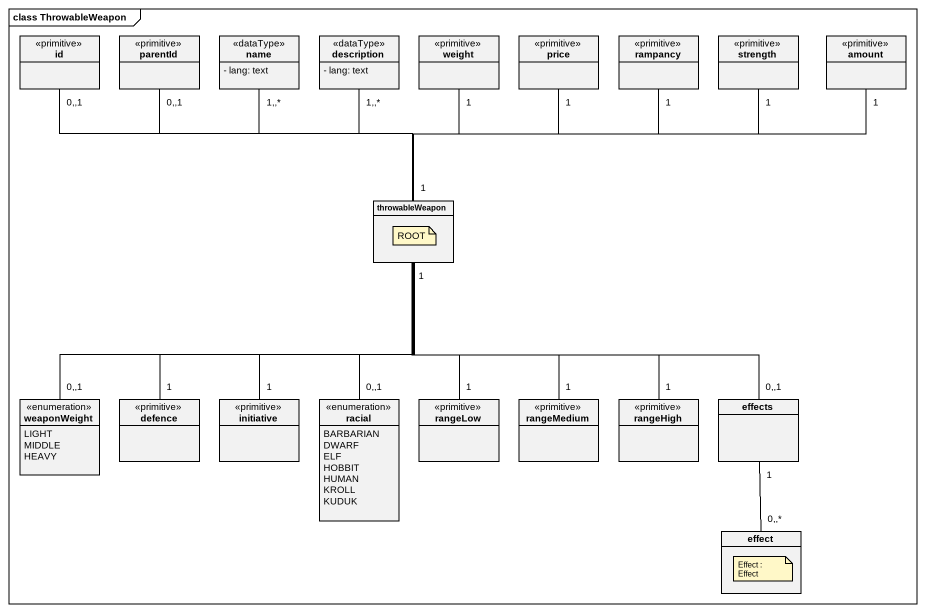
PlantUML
@startuml
mainframe class ThrowableWeapon
hide circle
hide empty members
skinparam classAttributeIconSize 0
class id <<primitive>>
class parentId <<primitive>>
class name <<dataType>> {
  - lang: text
}
class description <<dataType>> {
  - lang: text
}
class weight <<primitive>>
class price <<primitive>>
class rampancy <<primitive>>
class strength <<primitive>>
class amount <<primitive>>
class throwableWeapon
enum weaponWeight {
  LIGHT
  MIDDLE
  HEAVY
}
class defence <<primitive>>
class initiative <<primitive>>
enum racial {
  BARBARIAN
  DWARF
  ELF
  HOBBIT
  HUMAN
  KROLL
  KUDUK
}
class rangeLow <<primitive>>
class rangeMedium <<primitive>>
class rangeHigh <<primitive>>
class effects
class effect
throwableWeapon -left- "0,,1" id
throwableWeapon -up- "0,,1" parentId
throwableWeapon -up- "1,,*" name
throwableWeapon -up- "1,,*" description
throwableWeapon -up- "1" weight
throwableWeapon -up- "1" price
throwableWeapon -up- "1" rampancy
throwableWeapon "1" -right- "1" strength
throwableWeapon -right- "1" amount
throwableWeapon -left- "0,,1" weaponWeight
throwableWeapon -- "1" defence
throwableWeapon -- "1" initiative
throwableWeapon -- "0,,1" racial
throwableWeapon -- "1" rangeLow
throwableWeapon -- "1" rangeMedium
throwableWeapon -- "1" rangeHigh
throwableWeapon "1" -right- "0,,1" effects
effects "1" -- "0,,*" effect
note as N1
  ROOT
end note
note as N2
  Effect : Effect
end note
@enduml
